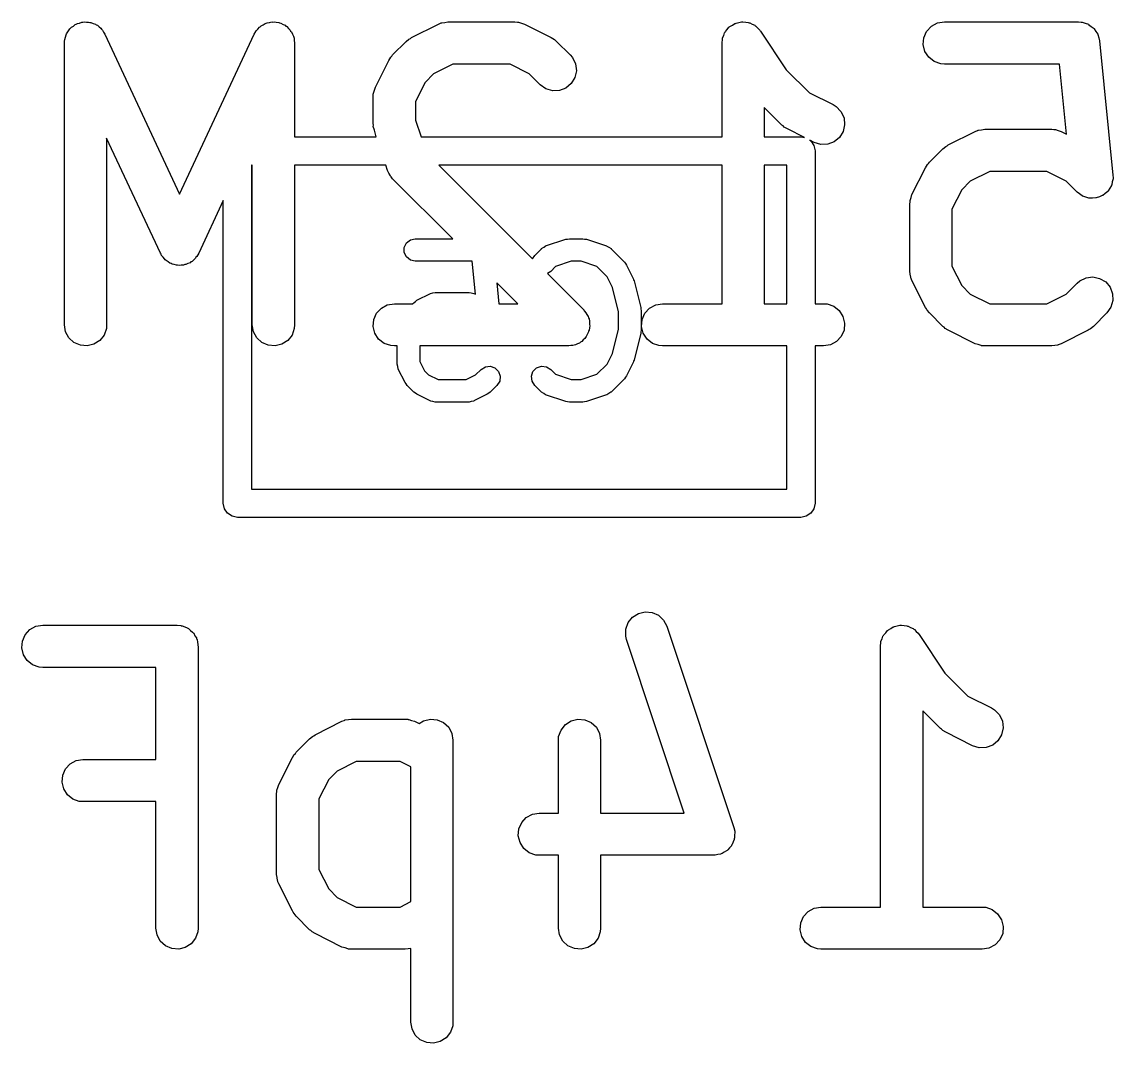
# Model space of a CAD drawing. Extents: x 112 to 157.4, y -89.4 to -52.4.
# Drawn here: x 116.335 to 120.208, y -83.141 to -79.517 of the extents above; entities that cross this region are included whole.
import ezdxf

# ---------------------------------------------------------------- set-up
doc = ezdxf.new("R2010")
doc.units = 0
doc.layers.add('BLACK', color=7, linetype='CONTINUOUS')

msp = doc.modelspace()

# ---------------------------------------------------------------- linework, layer by layer
at = {"layer": 'BLACK', "linetype": 'CONTINUOUS'}
for p, q in [((116.496, -79.5557), (116.501, -79.5491)), ((116.501, -79.5491), (116.505, -79.542)), ((116.505, -79.542), (116.508, -79.5395)), ((116.508, -79.5395), (116.511, -79.5363)), ((116.511, -79.5363), (116.518, -79.5318)), ((116.518, -79.5318), (116.524, -79.5266)), ((116.524, -79.5266), (116.528, -79.5252)), ((116.528, -79.5252), (116.532, -79.523)), ((116.532, -79.523), (116.54, -79.521)), ((116.54, -79.521), (116.548, -79.5181)), ((116.548, -79.5181), (116.552, -79.518)), ((116.552, -79.518), (116.556, -79.5171)), ((116.556, -79.5171), (116.564, -79.5178)), ((116.564, -79.5178), (116.572, -79.5176)), ((116.572, -79.5176), (116.576, -79.5188)), ((116.576, -79.5188), (116.58, -79.5192)), ((116.58, -79.5192), (116.588, -79.5226)), ((116.588, -79.5226), (116.596, -79.5251)), ((116.596, -79.5251), (116.599, -79.5275)), ((116.599, -79.5275), (116.603, -79.5291)), ((116.603, -79.5291), (116.609, -79.5348)), ((116.609, -79.5348), (116.615, -79.5398)), ((116.615, -79.5398), (116.618, -79.5431)), ((116.618, -79.5431), (116.621, -79.5459)), ((116.621, -79.5459), (116.625, -79.5532)), ((117.163, -79.5542), (117.167, -79.5489)), ((117.167, -79.5489), (117.172, -79.5429)), ((117.172, -79.5429), (117.178, -79.5363)), ((117.178, -79.5363), (117.181, -79.5342)), ((117.181, -79.5342), (117.184, -79.5313)), ((117.184, -79.5313), (117.191, -79.5275)), ((117.191, -79.5275), (117.198, -79.523)), ((117.198, -79.523), (117.202, -79.522)), ((117.202, -79.522), (117.206, -79.5202)), ((117.206, -79.5202), (117.214, -79.5191)), ((117.214, -79.5191), (117.222, -79.5171)), ((117.222, -79.5171), (117.226, -79.5174)), ((117.226, -79.5174), (117.23, -79.5168)), ((117.23, -79.5168), (117.238, -79.5185)), ((117.238, -79.5185), (117.247, -79.5192)), ((117.247, -79.5192), (117.25, -79.5208)), ((117.25, -79.5208), (117.254, -79.5216)), ((117.254, -79.5216), (117.262, -79.5258)), ((117.262, -79.5258), (117.269, -79.5291)), ((117.269, -79.5291), (117.272, -79.5319)), ((117.272, -79.5319), (117.276, -79.5339)), ((117.276, -79.5339), (117.281, -79.5402)), ((117.281, -79.5402), (117.287, -79.5459)), ((117.287, -79.5459), (117.289, -79.5494)), ((117.289, -79.5494), (117.292, -79.5524)), ((117.718, -79.5724), (117.814, -79.5247)), ((117.814, -79.5247), (117.821, -79.5217)), ((117.821, -79.5217), (117.823, -79.5209)), ((117.823, -79.5209), (117.824, -79.5207)), ((117.824, -79.5207), (117.826, -79.52)), ((117.826, -79.52), (117.836, -79.5186)), ((117.836, -79.5186), (117.847, -79.5168)), ((117.847, -79.5168), (118.085, -79.5168)), ((118.085, -79.5168), (118.094, -79.5175)), ((118.094, -79.5175), (118.095, -79.5175)), ((118.095, -79.5175), (118.096, -79.5178)), ((118.096, -79.5178), (118.098, -79.5179)), ((118.098, -79.5179), (118.108, -79.5215)), ((118.108, -79.5215), (118.119, -79.5247)), ((118.119, -79.5247), (118.214, -79.5724)), ((118.831, -79.5536), (118.832, -79.5511)), ((118.832, -79.5511), (118.838, -79.5439)), ((118.838, -79.5439), (118.844, -79.5363)), ((118.844, -79.5363), (118.847, -79.5349)), ((118.847, -79.5349), (118.848, -79.5329)), ((118.848, -79.5329), (118.857, -79.5282)), ((118.857, -79.5282), (118.865, -79.523)), ((118.865, -79.523), (118.868, -79.5223)), ((118.868, -79.5223), (118.87, -79.521)), ((118.87, -79.521), (118.879, -79.5194)), ((118.879, -79.5194), (118.889, -79.5171)), ((118.889, -79.5171), (118.892, -79.5173)), ((118.892, -79.5173), (118.894, -79.5168)), ((118.894, -79.5168), (118.904, -79.5183)), ((118.904, -79.5183), (118.913, -79.5192)), ((118.913, -79.5192), (118.916, -79.5203)), ((118.916, -79.5203), (118.919, -79.5207)), ((118.919, -79.5207), (118.927, -79.5252)), ((118.927, -79.5252), (118.936, -79.5291)), ((118.936, -79.5291), (118.938, -79.531)), ((118.938, -79.531), (118.94, -79.5322)), ((118.94, -79.5322), (118.947, -79.5393)), ((118.947, -79.5393), (118.954, -79.5459)), ((118.954, -79.5459), (118.955, -79.5482)), ((118.955, -79.5482), (118.957, -79.5502)), ((118.957, -79.5502), (119.048, -79.6869)), ((119.536, -79.5732), (119.546, -79.5506)), ((119.546, -79.5506), (119.563, -79.5326)), ((119.563, -79.5326), (119.585, -79.5209)), ((119.585, -79.5209), (119.609, -79.5168)), ((119.609, -79.5168), (120.085, -79.5168)), ((120.085, -79.5168), (120.095, -79.5177)), ((120.095, -79.5177), (120.097, -79.5177)), ((120.097, -79.5177), (120.097, -79.5178)), ((120.097, -79.5178), (120.098, -79.5179)), ((120.098, -79.5179), (120.109, -79.5218)), ((120.109, -79.5218), (120.12, -79.5253)), ((120.12, -79.5253), (120.121, -79.5258)), ((120.121, -79.5258), (120.121, -79.5261)), ((120.121, -79.5261), (120.13, -79.5332)), ((120.13, -79.5332), (120.14, -79.5402)), ((120.14, -79.5402), (120.14, -79.5408)), ((120.14, -79.5408), (120.141, -79.5413)), ((120.141, -79.5413), (120.147, -79.551)), ((120.147, -79.551), (120.153, -79.5606)), ((116.486, -79.5918), (116.487, -79.5883)), ((116.487, -79.5851), (116.488, -79.5789)), ((116.487, -79.5869), (116.487, -79.5851)), ((116.487, -79.5883), (116.487, -79.5869)), ((116.488, -79.5789), (116.49, -79.571)), ((116.49, -79.571), (116.492, -79.5629)), ((116.492, -79.5629), (116.494, -79.5595)), ((116.494, -79.5595), (116.496, -79.5557)), ((116.625, -79.5532), (116.629, -79.5601)), ((116.629, -79.5601), (116.895, -80.1288)), ((116.895, -80.1288), (117.16, -79.5601)), ((117.16, -79.5601), (117.162, -79.557)), ((117.162, -79.5557), (117.163, -79.5542)), ((117.162, -79.557), (117.162, -79.5557)), ((117.292, -79.5524), (117.295, -79.5602)), ((117.295, -79.5602), (117.299, -79.5675)), ((117.299, -79.5675), (117.3, -79.5715)), ((117.3, -79.5715), (117.301, -79.5752)), ((117.301, -79.5752), (117.302, -79.5836)), ((117.302, -79.5836), (117.303, -79.5918)), ((117.651, -79.634), (117.699, -79.5864)), ((117.699, -79.5864), (117.709, -79.5781)), ((117.709, -79.5781), (117.714, -79.5757)), ((117.714, -79.5757), (117.718, -79.5724)), ((118.214, -79.5724), (118.225, -79.5791)), ((118.225, -79.5791), (118.229, -79.5832)), ((118.229, -79.5832), (118.233, -79.5864)), ((118.233, -79.5864), (118.281, -79.634)), ((118.82, -79.5918), (118.821, -79.5789)), ((118.821, -79.5789), (118.822, -79.5764)), ((118.822, -79.5737), (118.826, -79.5648)), ((118.822, -79.5764), (118.822, -79.5737)), ((118.826, -79.5648), (118.829, -79.5557)), ((118.829, -79.5557), (118.831, -79.5536)), ((119.534, -79.5977), (119.536, -79.5732)), ((120.153, -79.5606), (120.154, -79.5614)), ((120.154, -79.5614), (120.154, -79.562)), ((120.154, -79.562), (120.157, -79.5732)), ((120.157, -79.5732), (120.16, -79.5844)), ((120.16, -79.5844), (120.207, -80.0605)), ((116.486, -80.5918), (116.486, -79.5918)), ((117.303, -79.5918), (117.303, -79.925)), ((118.82, -79.925), (118.82, -79.5918)), ((119.54, -79.6216), (119.534, -79.5977)), ((119.554, -79.6423), (119.54, -79.6216)), ((117.59, -79.7488), (117.637, -79.6535)), ((117.637, -79.6535), (117.644, -79.6425)), ((117.644, -79.6425), (117.648, -79.6386)), ((117.648, -79.6386), (117.651, -79.634)), ((117.865, -79.6668), (117.796, -79.7011)), ((118.068, -79.6668), (117.865, -79.6668)), ((118.136, -79.7011), (118.068, -79.6668)), ((118.281, -79.634), (118.289, -79.6439)), ((118.289, -79.6439), (118.3, -79.6661)), ((118.3, -79.6661), (118.303, -79.6906)), ((119.573, -79.6575), (119.554, -79.6423)), ((119.596, -79.6657), (119.573, -79.6575)), ((119.609, -79.6668), (119.596, -79.6657)), ((120.017, -79.6668), (119.609, -79.6668)), ((120.042, -79.915), (120.017, -79.6668)), ((117.796, -79.7011), (117.766, -79.7315)), ((118.175, -79.7401), (118.136, -79.7011)), ((118.303, -79.6906), (118.298, -79.7147)), ((119.048, -79.6869), (119.13, -79.7683)), ((117.766, -79.7315), (117.732, -79.8)), ((118.195, -79.7544), (118.175, -79.7401)), ((118.285, -79.7358), (118.266, -79.7516)), ((118.298, -79.7147), (118.285, -79.7358)), ((117.582, -79.7723), (117.583, -79.7714)), ((117.582, -79.774), (117.582, -79.7723)), ((117.582, -79.7823), (117.582, -79.774)), ((117.582, -79.8775), (117.582, -79.7823)), ((117.583, -79.7694), (117.586, -79.7591)), ((117.583, -79.7714), (117.583, -79.7694)), ((117.586, -79.7591), (117.59, -79.7488)), ((118.219, -79.7615), (118.195, -79.7544)), ((118.243, -79.7605), (118.219, -79.7615)), ((118.266, -79.7516), (118.243, -79.7605)), ((119.13, -79.7683), (119.214, -79.8105)), ((117.732, -79.8), (117.732, -79.8654)), ((119.032, -79.8829), (118.97, -79.8205)), ((118.97, -79.8205), (118.97, -79.925)), ((119.214, -79.8105), (119.225, -79.8172)), ((119.225, -79.8172), (119.242, -79.8349)), ((119.242, -79.8349), (119.253, -79.8572)), ((119.253, -79.8572), (119.255, -79.8817)), ((117.583, -79.8831), (117.582, -79.8775)), ((117.582, -79.8887), (117.583, -79.8831)), ((117.586, -79.9013), (117.582, -79.8887)), ((117.732, -79.8654), (117.752, -79.925)), ((119.037, -79.8862), (119.032, -79.8829)), ((119.041, -79.8902), (119.037, -79.8862)), ((119.052, -79.897), (119.041, -79.8902)), ((119.113, -79.9275), (119.052, -79.897)), ((119.255, -79.8817), (119.25, -79.9057)), ((119.73, -79.9009), (119.741, -79.8996)), ((119.741, -79.8996), (119.752, -79.8978)), ((119.752, -79.8978), (119.99, -79.8978)), ((119.99, -79.8978), (119.998, -79.8985)), ((119.998, -79.8985), (120, -79.8984)), ((120, -79.8984), (120.001, -79.8987)), ((120.001, -79.8987), (120.003, -79.8989)), ((120.003, -79.8989), (120.013, -79.9025)), ((116.827, -80.3378), (116.636, -79.9299)), ((116.636, -79.9299), (116.636, -80.5918)), ((117.303, -79.925), (117.593, -79.925)), ((117.593, -79.925), (117.586, -79.9013)), ((117.752, -79.925), (118.82, -79.925)), ((118.97, -79.925), (119.1, -79.925)), ((119.1, -79.925), (119.113, -79.9275)), ((119.147, -79.9446), (119.131, -79.9364)), ((119.131, -79.9364), (119.135, -79.9396)), ((119.237, -79.9267), (119.218, -79.9424)), ((119.25, -79.9057), (119.237, -79.9267)), ((119.623, -79.9533), (119.718, -79.9057)), ((119.718, -79.9057), (119.726, -79.9026)), ((119.726, -79.9026), (119.728, -79.9018)), ((119.728, -79.9018), (119.729, -79.9017)), ((119.729, -79.9017), (119.73, -79.9009)), ((120.013, -79.9025), (120.024, -79.9057)), ((120.024, -79.9057), (120.042, -79.915)), ((119.135, -79.9396), (119.146, -79.9559)), ((119.146, -79.9559), (119.15, -79.975)), ((119.17, -79.9519), (119.147, -79.9446)), ((119.15, -79.975), (119.15, -80.5168)), ((119.195, -79.9511), (119.17, -79.9519)), ((119.218, -79.9424), (119.195, -79.9511)), ((119.556, -80.015), (119.604, -79.9674)), ((119.604, -79.9674), (119.614, -79.959)), ((119.614, -79.959), (119.619, -79.9566)), ((119.619, -79.9566), (119.623, -79.9533)), ((119.553, -80.0195), (119.556, -80.015)), ((117.153, -80.025), (117.15, -80.025)), ((117.15, -80.025), (117.15, -81.175)), ((117.153, -80.5918), (117.153, -80.025)), ((117.627, -80.025), (117.303, -80.025)), ((117.303, -80.025), (117.303, -80.5918)), ((117.633, -80.0441), (117.627, -80.025)), ((117.638, -80.0537), (117.633, -80.0441)), ((117.643, -80.0635), (117.638, -80.0537)), ((117.815, -80.025), (118.147, -80.3575)), ((118.82, -80.025), (117.815, -80.025)), ((118.82, -80.5168), (118.82, -80.025)), ((118.97, -80.025), (118.97, -80.5168)), ((119.05, -80.025), (118.97, -80.025)), ((119.05, -80.5168), (119.05, -80.025)), ((119.494, -80.1297), (119.542, -80.0345)), ((119.542, -80.0345), (119.549, -80.0234)), ((119.549, -80.0234), (119.553, -80.0195)), ((119.77, -80.0478), (119.701, -80.082)), ((119.972, -80.0478), (119.77, -80.0478)), ((120.041, -80.082), (119.972, -80.0478)), ((117.644, -80.0651), (117.643, -80.0635)), ((117.645, -80.0659), (117.644, -80.0651)), ((117.646, -80.067), (117.645, -80.0659)), ((117.651, -80.0734), (117.646, -80.067)), ((117.864, -80.2862), (117.651, -80.0734)), ((119.701, -80.082), (119.671, -80.1124)), ((120.08, -80.121), (120.041, -80.082)), ((120.205, -80.0845), (120.203, -80.0956)), ((120.208, -80.0735), (120.205, -80.0845)), ((120.207, -80.0605), (120.208, -80.0702)), ((120.208, -80.0702), (120.208, -80.0715)), ((120.208, -80.0715), (120.208, -80.0722)), ((120.208, -80.0722), (120.208, -80.0735)), ((119.491, -80.1401), (119.494, -80.1297)), ((119.671, -80.1124), (119.636, -80.181)), ((120.089, -80.1276), (120.08, -80.121)), ((120.098, -80.1345), (120.089, -80.1276)), ((120.18, -80.1253), (120.171, -80.1326)), ((120.189, -80.1182), (120.18, -80.1253)), ((120.19, -80.1167), (120.189, -80.1174)), ((120.189, -80.1174), (120.189, -80.1182)), ((120.196, -80.107), (120.19, -80.1167)), ((120.202, -80.0974), (120.196, -80.107)), ((120.203, -80.0956), (120.202, -80.0965)), ((120.202, -80.0965), (120.202, -80.0974)), ((117.05, -80.1508), (116.963, -80.3378)), ((117.05, -81.225), (117.05, -80.1508)), ((119.486, -80.1632), (119.487, -80.1549)), ((119.486, -80.4013), (119.486, -80.1632)), ((119.487, -80.1524), (119.488, -80.1504)), ((119.487, -80.1532), (119.487, -80.1524)), ((119.487, -80.1549), (119.487, -80.1532)), ((119.488, -80.1504), (119.491, -80.1401)), ((120.099, -80.1348), (120.098, -80.1345)), ((120.1, -80.1354), (120.099, -80.1348)), ((120.111, -80.1386), (120.1, -80.1354)), ((120.122, -80.1422), (120.111, -80.1386)), ((120.123, -80.1424), (120.122, -80.1421)), ((120.122, -80.1421), (120.122, -80.1422)), ((120.135, -80.142), (120.123, -80.1424)), ((120.146, -80.1418), (120.135, -80.142)), ((120.147, -80.1415), (120.146, -80.1418)), ((120.148, -80.1415), (120.147, -80.1415)), ((120.159, -80.1374), (120.148, -80.1415)), ((120.169, -80.1335), (120.159, -80.1374)), ((120.17, -80.1329), (120.169, -80.1335)), ((120.171, -80.1326), (120.17, -80.1329)), ((119.636, -80.181), (119.636, -80.3836)), ((117.714, -80.2901), (117.731, -80.2862)), ((117.731, -80.2862), (117.864, -80.2862)), ((118.272, -80.2876), (118.279, -80.2862)), ((118.279, -80.2862), (118.326, -80.2862)), ((118.326, -80.2862), (118.332, -80.2876)), ((117.692, -80.3173), (117.7, -80.3012)), ((117.692, -80.3351), (117.692, -80.3173)), ((117.7, -80.3012), (117.714, -80.2901)), ((118.155, -80.3455), (118.179, -80.3217)), ((118.179, -80.3213), (118.187, -80.3168)), ((118.179, -80.3215), (118.179, -80.3213)), ((118.179, -80.3217), (118.179, -80.3215)), ((118.187, -80.3168), (118.194, -80.3122)), ((118.194, -80.3121), (118.266, -80.2882)), ((118.194, -80.3122), (118.194, -80.3121)), ((118.194, -80.3122), (118.194, -80.3122)), ((118.266, -80.2882), (118.272, -80.2876)), ((118.332, -80.2876), (118.339, -80.2882)), ((118.339, -80.2882), (118.41, -80.3121)), ((118.41, -80.3121), (118.411, -80.3122)), ((118.411, -80.3122), (118.411, -80.3122)), ((118.411, -80.3122), (118.418, -80.3168)), ((118.418, -80.3168), (118.426, -80.3213)), ((118.426, -80.3213), (118.426, -80.3216)), ((118.426, -80.3216), (118.426, -80.3217)), ((118.426, -80.3217), (118.474, -80.3694)), ((116.829, -80.3414), (116.827, -80.3378)), ((116.831, -80.3455), (116.829, -80.3414)), ((116.836, -80.3515), (116.831, -80.3455)), ((116.841, -80.3581), (116.836, -80.3515)), ((116.844, -80.3607), (116.841, -80.3581)), ((116.847, -80.364), (116.844, -80.3607)), ((116.854, -80.368), (116.847, -80.364)), ((116.945, -80.3609), (116.939, -80.3666)), ((116.951, -80.3559), (116.945, -80.3609)), ((116.953, -80.3522), (116.951, -80.3559)), ((116.956, -80.349), (116.953, -80.3522)), ((116.963, -80.3378), (116.956, -80.349)), ((117.7, -80.3511), (117.692, -80.3351)), ((117.714, -80.3622), (117.7, -80.3511)), ((117.731, -80.3662), (117.714, -80.3622)), ((118.147, -80.3575), (118.155, -80.3455)), ((116.86, -80.3728), (116.854, -80.368)), ((116.865, -80.3742), (116.86, -80.3728)), ((116.868, -80.3764), (116.865, -80.3742)), ((116.876, -80.3779), (116.868, -80.3764)), ((116.884, -80.3803), (116.876, -80.3779)), ((116.888, -80.3802), (116.884, -80.3803)), ((116.893, -80.3811), (116.888, -80.3802)), ((116.901, -80.38), (116.893, -80.3811)), ((116.909, -80.3798), (116.901, -80.38)), ((116.913, -80.3783), (116.909, -80.3798)), ((116.917, -80.3777), (116.913, -80.3783)), ((116.924, -80.3741), (116.917, -80.3777)), ((116.932, -80.3714), (116.924, -80.3741)), ((116.935, -80.3686), (116.932, -80.3714)), ((116.939, -80.3666), (116.935, -80.3686)), ((117.933, -80.3662), (117.731, -80.3662)), ((117.945, -80.4835), (117.933, -80.3662)), ((118.212, -80.4021), (118.2, -80.4096)), ((118.229, -80.385), (118.212, -80.4021)), ((118.285, -80.3662), (118.229, -80.385)), ((118.32, -80.3662), (118.285, -80.3662)), ((118.376, -80.385), (118.32, -80.3662)), ((118.412, -80.4213), (118.376, -80.385)), ((118.474, -80.3694), (118.477, -80.3748)), ((118.477, -80.3748), (118.481, -80.3797)), ((118.481, -80.3797), (118.505, -80.4274)), ((119.488, -80.4121), (119.486, -80.4013)), ((119.636, -80.3836), (119.671, -80.4522)), ((118.2, -80.4096), (118.329, -80.5388)), ((118.431, -80.4592), (118.412, -80.4213)), ((118.505, -80.4274), (118.506, -80.4316)), ((118.506, -80.4316), (118.508, -80.4355)), ((118.508, -80.4355), (118.532, -80.5308)), ((119.49, -80.4229), (119.488, -80.4121)), ((119.49, -80.4247), (119.49, -80.4229)), ((119.49, -80.4256), (119.49, -80.4247)), ((119.491, -80.4271), (119.49, -80.4256)), ((119.494, -80.4349), (119.491, -80.4271)), ((119.542, -80.5301), (119.494, -80.4349)), ((120.08, -80.4436), (120.09, -80.4352)), ((120.09, -80.4352), (120.112, -80.4246)), ((120.112, -80.4246), (120.136, -80.4217)), ((120.136, -80.4217), (120.16, -80.4269)), ((120.16, -80.4269), (120.182, -80.4396)), ((120.182, -80.4396), (120.197, -80.4584)), ((117.737, -80.5047), (117.785, -80.4809)), ((117.785, -80.4806), (117.793, -80.4787)), ((117.785, -80.4808), (117.785, -80.4806)), ((117.785, -80.4809), (117.785, -80.4808)), ((117.793, -80.4787), (117.802, -80.4767)), ((117.802, -80.4767), (117.802, -80.4767)), ((117.802, -80.4767), (117.802, -80.4767)), ((117.802, -80.4767), (117.921, -80.4767)), ((117.921, -80.4767), (117.922, -80.4767)), ((117.922, -80.4767), (117.922, -80.4767)), ((117.922, -80.4767), (117.93, -80.4787)), ((117.93, -80.4787), (117.939, -80.4807)), ((117.939, -80.4807), (117.939, -80.4808)), ((117.939, -80.4808), (117.939, -80.4809)), ((117.939, -80.4809), (117.945, -80.4835)), ((118.095, -80.5168), (118.021, -80.4431)), ((118.021, -80.4431), (118.028, -80.5168)), ((118.453, -80.5454), (118.431, -80.4592)), ((119.671, -80.4522), (119.701, -80.4826)), ((120.041, -80.4826), (120.08, -80.4436)), ((120.197, -80.4584), (120.206, -80.4814)), ((117.632, -80.5209), (117.657, -80.5168)), ((117.657, -80.5168), (117.722, -80.5168)), ((117.722, -80.5168), (117.727, -80.5121)), ((117.727, -80.5121), (117.732, -80.5088)), ((117.732, -80.5088), (117.737, -80.5047)), ((118.028, -80.5168), (118.095, -80.5168)), ((118.585, -80.5209), (118.609, -80.5168)), ((118.609, -80.5168), (118.82, -80.5168)), ((118.97, -80.5168), (119.05, -80.5168)), ((119.15, -80.5168), (119.18, -80.5168)), ((119.18, -80.5168), (119.193, -80.5179)), ((119.193, -80.5179), (119.217, -80.5261)), ((119.701, -80.4826), (119.77, -80.5168)), ((119.77, -80.5168), (119.972, -80.5168)), ((119.972, -80.5168), (120.041, -80.4826)), ((120.207, -80.506), (120.2, -80.5296)), ((120.206, -80.4814), (120.207, -80.506)), ((117.584, -80.5732), (117.594, -80.5506)), ((117.594, -80.5506), (117.611, -80.5326)), ((117.611, -80.5326), (117.632, -80.5209)), ((118.329, -80.5388), (118.33, -80.5407)), ((118.33, -80.5407), (118.331, -80.5413)), ((118.331, -80.5413), (118.332, -80.5428)), ((118.332, -80.5428), (118.337, -80.5487)), ((118.337, -80.5487), (118.34, -80.5556)), ((118.34, -80.5556), (118.345, -80.562)), ((118.453, -80.607), (118.453, -80.5454)), ((118.532, -80.5308), (118.532, -80.5357)), ((118.532, -80.5357), (118.533, -80.5405)), ((118.533, -80.5405), (118.533, -80.612)), ((118.536, -80.5732), (118.546, -80.5506)), ((118.546, -80.5506), (118.563, -80.5326)), ((118.563, -80.5326), (118.585, -80.5209)), ((119.217, -80.5261), (119.236, -80.5413)), ((119.236, -80.5413), (119.249, -80.562)), ((119.545, -80.5347), (119.542, -80.5301)), ((119.548, -80.5397), (119.545, -80.5347)), ((119.556, -80.5496), (119.548, -80.5397)), ((119.604, -80.5972), (119.556, -80.5496)), ((120.186, -80.5496), (120.138, -80.5972)), ((120.2, -80.5296), (120.186, -80.5496)), ((116.49, -80.6161), (116.486, -80.5918)), ((116.636, -80.5918), (116.635, -80.6047)), ((117.157, -80.6161), (117.153, -80.5918)), ((117.303, -80.5918), (117.302, -80.6047)), ((117.582, -80.5977), (117.584, -80.5732)), ((118.345, -80.562), (118.346, -80.5666)), ((118.346, -80.5666), (118.348, -80.5709)), ((118.348, -80.5709), (118.349, -80.5785)), ((118.349, -80.5785), (118.35, -80.5859)), ((118.351, -80.5954), (118.349, -80.6028)), ((118.35, -80.5859), (118.35, -80.5907)), ((118.35, -80.5907), (118.351, -80.5954)), ((118.534, -80.5977), (118.536, -80.5732)), ((119.249, -80.562), (119.255, -80.5859)), ((119.255, -80.5859), (119.253, -80.6105)), ((116.502, -80.6378), (116.49, -80.6161)), ((116.627, -80.628), (116.612, -80.6473)), ((116.635, -80.6047), (116.627, -80.628)), ((117.169, -80.6378), (117.157, -80.6161)), ((117.294, -80.628), (117.279, -80.6473)), ((117.302, -80.6047), (117.294, -80.628)), ((117.588, -80.6216), (117.582, -80.5977)), ((117.601, -80.6423), (117.588, -80.6216)), ((118.338, -80.633), (118.335, -80.6365)), ((118.341, -80.626), (118.338, -80.633)), ((118.345, -80.6194), (118.341, -80.626)), ((118.346, -80.6148), (118.345, -80.6194)), ((118.348, -80.6105), (118.346, -80.6148)), ((118.349, -80.6028), (118.348, -80.6105)), ((118.431, -80.6932), (118.453, -80.607)), ((118.532, -80.6216), (118.508, -80.7169)), ((118.533, -80.612), (118.532, -80.6167)), ((118.532, -80.6167), (118.532, -80.6216)), ((118.54, -80.6216), (118.534, -80.5977)), ((118.554, -80.6423), (118.54, -80.6216)), ((119.243, -80.633), (119.226, -80.6511)), ((119.253, -80.6105), (119.243, -80.633)), ((119.608, -80.6005), (119.604, -80.5972)), ((119.612, -80.6045), (119.608, -80.6005)), ((119.623, -80.6113), (119.612, -80.6045)), ((119.718, -80.6589), (119.623, -80.6113)), ((120.119, -80.6113), (120.024, -80.6589)), ((120.123, -80.608), (120.119, -80.6113)), ((120.128, -80.6056), (120.123, -80.608)), ((120.138, -80.5972), (120.128, -80.6056)), ((116.52, -80.6545), (116.502, -80.6378)), ((116.543, -80.6645), (116.52, -80.6545)), ((116.567, -80.6666), (116.543, -80.6645)), ((116.591, -80.6607), (116.567, -80.6666)), ((116.612, -80.6473), (116.591, -80.6607)), ((117.187, -80.6545), (117.169, -80.6378)), ((117.209, -80.6645), (117.187, -80.6545)), ((117.234, -80.6666), (117.209, -80.6645)), ((117.258, -80.6607), (117.234, -80.6666)), ((117.279, -80.6473), (117.258, -80.6607)), ((117.621, -80.6575), (117.601, -80.6423)), ((117.644, -80.6657), (117.621, -80.6575)), ((117.657, -80.6668), (117.644, -80.6657)), ((117.667, -80.6668), (117.657, -80.6668)), ((117.667, -80.731), (117.667, -80.6668)), ((118.276, -80.6668), (117.747, -80.6668)), ((117.747, -80.6668), (117.747, -80.7215)), ((118.283, -80.6656), (118.276, -80.6668)), ((118.291, -80.6653), (118.283, -80.6656)), ((118.295, -80.6636), (118.291, -80.6653)), ((118.3, -80.6628), (118.295, -80.6636)), ((118.307, -80.6591), (118.3, -80.6628)), ((118.314, -80.6564), (118.307, -80.6591)), ((118.318, -80.6533), (118.314, -80.6564)), ((118.322, -80.6511), (118.318, -80.6533)), ((118.327, -80.6455), (118.322, -80.6511)), ((118.333, -80.6405), (118.327, -80.6455)), ((118.335, -80.6365), (118.333, -80.6405)), ((118.573, -80.6575), (118.554, -80.6423)), ((118.596, -80.6657), (118.573, -80.6575)), ((118.609, -80.6668), (118.596, -80.6657)), ((119.05, -80.6668), (118.609, -80.6668)), ((119.05, -81.175), (119.05, -80.6668)), ((119.18, -80.6668), (119.15, -80.6668)), ((119.15, -80.6668), (119.15, -81.225)), ((119.205, -80.6628), (119.18, -80.6668)), ((119.226, -80.6511), (119.205, -80.6628)), ((119.729, -80.6621), (119.718, -80.6589)), ((119.739, -80.6657), (119.729, -80.6621)), ((119.741, -80.6659), (119.739, -80.6657)), ((119.742, -80.6662), (119.741, -80.6659)), ((119.744, -80.6661), (119.742, -80.6662)), ((119.752, -80.6668), (119.744, -80.6661)), ((119.99, -80.6668), (119.752, -80.6668)), ((120.001, -80.665), (119.99, -80.6668)), ((120.011, -80.6637), (120.001, -80.665)), ((120.013, -80.6629), (120.011, -80.6637)), ((120.014, -80.6628), (120.013, -80.6629)), ((120.016, -80.662), (120.014, -80.6628)), ((120.024, -80.6589), (120.016, -80.662)), ((118.412, -80.7311), (118.431, -80.6932)), ((117.667, -80.7312), (117.667, -80.731)), ((117.667, -80.7315), (117.667, -80.7312)), ((117.669, -80.7399), (117.667, -80.7315)), ((117.671, -80.7483), (117.669, -80.7399)), ((117.671, -80.7485), (117.671, -80.7483)), ((117.671, -80.7488), (117.671, -80.7485)), ((117.695, -80.7965), (117.671, -80.7488)), ((117.747, -80.7215), (117.764, -80.7549)), ((117.945, -80.7695), (117.965, -80.7502)), ((117.965, -80.7502), (117.98, -80.7408)), ((117.98, -80.7408), (117.997, -80.7388)), ((117.997, -80.7388), (118.014, -80.7447)), ((118.014, -80.7447), (118.027, -80.7573)), ((118.149, -80.7573), (118.162, -80.7447)), ((118.162, -80.7447), (118.179, -80.7388)), ((118.179, -80.7388), (118.197, -80.7408)), ((118.197, -80.7408), (118.212, -80.7503)), ((118.212, -80.7503), (118.229, -80.7674)), ((118.376, -80.7674), (118.412, -80.7311)), ((118.505, -80.725), (118.481, -80.7727)), ((118.506, -80.7208), (118.505, -80.725)), ((118.508, -80.7169), (118.506, -80.7208)), ((117.764, -80.7549), (117.778, -80.7695)), ((117.778, -80.7695), (117.812, -80.7862)), ((117.812, -80.7862), (117.912, -80.7862)), ((117.912, -80.7862), (117.945, -80.7695)), ((118.027, -80.7573), (118.033, -80.7741)), ((118.033, -80.7741), (118.031, -80.7918)), ((118.144, -80.774), (118.149, -80.7573)), ((118.146, -80.7917), (118.144, -80.774)), ((118.229, -80.7674), (118.285, -80.7862)), ((118.285, -80.7862), (118.32, -80.7862)), ((118.32, -80.7862), (118.376, -80.7674)), ((118.474, -80.783), (118.426, -80.8307)), ((118.477, -80.7776), (118.474, -80.783)), ((118.481, -80.7727), (118.477, -80.7776)), ((117.699, -80.8014), (117.695, -80.7965)), ((117.703, -80.8068), (117.699, -80.8014)), ((117.726, -80.8307), (117.703, -80.8068)), ((118.021, -80.8069), (117.997, -80.8307)), ((118.031, -80.7918), (118.021, -80.8069)), ((118.155, -80.8068), (118.146, -80.7917)), ((118.179, -80.8307), (118.155, -80.8068)), ((117.732, -80.8341), (117.726, -80.8307)), ((117.737, -80.8381), (117.732, -80.8341)), ((117.784, -80.862), (117.737, -80.8381)), ((117.785, -80.862), (117.784, -80.862)), ((117.785, -80.8622), (117.785, -80.862)), ((117.793, -80.8641), (117.785, -80.8622)), ((117.802, -80.8662), (117.793, -80.8641)), ((117.802, -80.8662), (117.802, -80.8661)), ((117.802, -80.8661), (117.802, -80.8662)), ((117.921, -80.8662), (117.802, -80.8662)), ((117.922, -80.8661), (117.921, -80.8662)), ((117.93, -80.8641), (117.922, -80.8662)), ((117.922, -80.8662), (117.922, -80.8661)), ((117.939, -80.8622), (117.93, -80.8641)), ((117.987, -80.8382), (117.939, -80.862)), ((117.939, -80.862), (117.939, -80.8621)), ((117.939, -80.8621), (117.939, -80.8622)), ((117.992, -80.8341), (117.987, -80.8382)), ((117.997, -80.8307), (117.992, -80.8341)), ((118.179, -80.8308), (118.179, -80.8307)), ((118.179, -80.831), (118.179, -80.8308)), ((118.187, -80.8356), (118.179, -80.831)), ((118.194, -80.8401), (118.187, -80.8356)), ((118.194, -80.8402), (118.194, -80.8401)), ((118.194, -80.8403), (118.194, -80.8402)), ((118.266, -80.8641), (118.194, -80.8403)), ((118.272, -80.8648), (118.266, -80.8641)), ((118.279, -80.8662), (118.272, -80.8648)), ((118.326, -80.8662), (118.279, -80.8662)), ((118.332, -80.8648), (118.326, -80.8662)), ((118.339, -80.8642), (118.332, -80.8648)), ((118.41, -80.8403), (118.339, -80.8642)), ((118.411, -80.8402), (118.41, -80.8403)), ((118.418, -80.8356), (118.411, -80.8402)), ((118.411, -80.8402), (118.411, -80.8402)), ((118.425, -80.8311), (118.418, -80.8356)), ((118.426, -80.8309), (118.425, -80.8311)), ((118.426, -80.8307), (118.426, -80.8309)), ((117.15, -81.175), (119.05, -81.175)), ((117.054, -81.2441), (117.05, -81.225)), ((117.065, -81.2604), (117.054, -81.2441)), ((119.146, -81.2441), (119.135, -81.2604)), ((119.15, -81.225), (119.146, -81.2441)), ((117.081, -81.2712), (117.065, -81.2604)), ((117.1, -81.275), (117.081, -81.2712)), ((119.1, -81.275), (117.1, -81.275)), ((119.119, -81.2712), (119.1, -81.275)), ((119.135, -81.2604), (119.119, -81.2712)), ((118.487, -81.6481), (118.502, -81.6289)), ((118.502, -81.6289), (118.523, -81.6157)), ((118.523, -81.6157), (118.547, -81.6099)), ((118.547, -81.6099), (118.572, -81.6123)), ((118.572, -81.6123), (118.594, -81.6224)), ((118.594, -81.6224), (118.612, -81.6393)), ((118.612, -81.6393), (118.624, -81.661)), ((116.347, -81.6912), (116.364, -81.6731)), ((116.364, -81.6731), (116.385, -81.6614)), ((116.385, -81.6614), (116.41, -81.6574)), ((116.41, -81.6574), (116.886, -81.6574)), ((116.886, -81.6574), (116.899, -81.6585)), ((116.899, -81.6585), (116.901, -81.6595)), ((116.901, -81.6595), (116.904, -81.6597)), ((116.904, -81.6597), (116.913, -81.6635)), ((116.913, -81.6635), (116.922, -81.6667)), ((116.922, -81.6667), (116.924, -81.6685)), ((116.924, -81.6685), (116.927, -81.6697)), ((116.927, -81.6697), (116.934, -81.6761)), ((116.934, -81.6761), (116.941, -81.6819)), ((118.478, -81.6959), (118.479, -81.6713)), ((118.479, -81.6713), (118.487, -81.6481)), ((118.624, -81.661), (118.862, -82.3753)), ((119.401, -81.6845), (119.407, -81.6769)), ((119.407, -81.6769), (119.409, -81.6754)), ((119.409, -81.6754), (119.411, -81.6734)), ((119.411, -81.6734), (119.419, -81.6688)), ((119.419, -81.6688), (119.427, -81.6635)), ((119.427, -81.6635), (119.43, -81.6629)), ((119.43, -81.6629), (119.432, -81.6616)), ((119.432, -81.6616), (119.442, -81.6599)), ((119.442, -81.6599), (119.451, -81.6576)), ((119.451, -81.6576), (119.454, -81.6578)), ((119.454, -81.6578), (119.457, -81.6574)), ((119.457, -81.6574), (119.466, -81.6589)), ((119.466, -81.6589), (119.476, -81.6597)), ((119.476, -81.6597), (119.478, -81.6608)), ((119.478, -81.6608), (119.481, -81.6613)), ((119.481, -81.6613), (119.489, -81.6658)), ((119.489, -81.6658), (119.498, -81.6697)), ((119.498, -81.6697), (119.5, -81.6715)), ((119.5, -81.6715), (119.503, -81.6728)), ((119.503, -81.6728), (119.509, -81.6798)), ((119.509, -81.6798), (119.516, -81.6864)), ((116.335, -81.7383), (116.337, -81.7137)), ((116.337, -81.7137), (116.347, -81.6912)), ((116.941, -81.6819), (116.943, -81.6844)), ((116.943, -81.6844), (116.945, -81.6864)), ((116.945, -81.6864), (116.949, -81.6947)), ((116.949, -81.6947), (116.955, -81.7026)), ((116.955, -81.7026), (116.955, -81.7055)), ((116.955, -81.7055), (116.957, -81.7081)), ((116.957, -81.7081), (116.958, -81.7174)), ((116.958, -81.7174), (116.96, -81.7265)), ((118.481, -81.7085), (118.478, -81.6959)), ((118.686, -82.324), (118.481, -81.7085)), ((119.382, -81.7324), (119.383, -81.7195)), ((119.383, -81.7195), (119.384, -81.7169)), ((119.384, -81.7142), (119.388, -81.7054)), ((119.384, -81.7169), (119.384, -81.7142)), ((119.388, -81.7054), (119.391, -81.6962)), ((119.391, -81.6962), (119.393, -81.6941)), ((119.393, -81.6941), (119.394, -81.6916)), ((119.394, -81.6916), (119.401, -81.6845)), ((119.516, -81.6864), (119.518, -81.6888)), ((119.518, -81.6888), (119.52, -81.6908)), ((119.52, -81.6908), (119.611, -81.8275)), ((116.341, -81.7622), (116.335, -81.7383)), ((116.96, -81.7265), (116.96, -81.7295)), ((116.96, -81.7295), (116.961, -81.7324)), ((116.961, -81.7324), (116.961, -82.7324)), ((119.382, -82.6574), (119.382, -81.7324)), ((116.354, -81.7829), (116.341, -81.7622)), ((116.373, -81.7981), (116.354, -81.7829)), ((116.397, -81.8063), (116.373, -81.7981)), ((116.41, -81.8074), (116.397, -81.8063)), ((116.811, -81.8074), (116.41, -81.8074)), ((116.811, -82.1336), (116.811, -81.8074)), ((119.611, -81.8275), (119.692, -81.9088)), ((119.692, -81.9088), (119.776, -81.951)), ((119.776, -81.951), (119.787, -81.9578)), ((117.494, -81.9925), (117.505, -81.9907)), ((117.505, -81.9907), (117.695, -81.9907)), ((117.695, -81.9907), (117.704, -81.9914)), ((117.704, -81.9914), (117.705, -81.9914)), ((117.705, -81.9914), (117.706, -81.9917)), ((117.761, -81.9969), (117.785, -81.9909)), ((117.785, -81.9909), (117.809, -81.9931)), ((118.284, -81.9969), (118.308, -81.9909)), ((118.308, -81.9909), (118.333, -81.9931)), ((119.595, -82.0235), (119.532, -81.9611)), ((119.532, -81.9611), (119.532, -82.6574)), ((119.787, -81.9578), (119.805, -81.9755)), ((119.805, -81.9755), (119.815, -81.9978)), ((117.376, -82.0463), (117.471, -81.9986)), ((117.471, -81.9986), (117.479, -81.9955)), ((117.479, -81.9955), (117.48, -81.9948)), ((117.48, -81.9948), (117.481, -81.9946)), ((117.481, -81.9946), (117.483, -81.9939)), ((117.483, -81.9939), (117.494, -81.9925)), ((117.706, -81.9917), (117.708, -81.9918)), ((117.708, -81.9918), (117.718, -81.9954)), ((117.718, -81.9954), (117.729, -81.9986)), ((117.729, -81.9986), (117.745, -82.0069)), ((117.745, -82.0069), (117.761, -81.9969)), ((117.809, -81.9931), (117.832, -82.003)), ((117.832, -82.003), (117.85, -82.0197)), ((117.85, -82.0197), (117.861, -82.0414)), ((118.24, -82.0528), (118.249, -82.0296)), ((118.249, -82.0296), (118.264, -82.0102)), ((118.264, -82.0102), (118.284, -81.9969)), ((118.333, -81.9931), (118.355, -82.003)), ((118.355, -82.003), (118.374, -82.0197)), ((118.374, -82.0197), (118.385, -82.0414)), ((119.599, -82.0268), (119.595, -82.0235)), ((119.603, -82.0308), (119.599, -82.0268)), ((119.818, -82.0222), (119.812, -82.0463)), ((119.815, -81.9978), (119.818, -82.0222)), ((117.309, -82.1079), (117.356, -82.0603)), ((117.356, -82.0603), (117.366, -82.052)), ((117.366, -82.052), (117.371, -82.0495)), ((117.371, -82.0495), (117.376, -82.0463)), ((117.861, -82.0414), (117.865, -82.0657)), ((117.865, -82.0657), (117.865, -83.0657)), ((118.239, -82.0657), (118.24, -82.0528)), ((118.239, -82.324), (118.239, -82.0657)), ((118.385, -82.0414), (118.389, -82.0657)), ((118.389, -82.0657), (118.389, -82.324)), ((119.614, -82.0376), (119.603, -82.0308)), ((119.709, -82.0852), (119.614, -82.0376)), ((119.799, -82.0673), (119.781, -82.083)), ((119.812, -82.0463), (119.799, -82.0673)), ((119.733, -82.0924), (119.709, -82.0852)), ((119.757, -82.0917), (119.733, -82.0924)), ((119.781, -82.083), (119.757, -82.0917)), ((116.506, -82.1493), (116.528, -82.1376)), ((116.528, -82.1376), (116.552, -82.1336)), ((116.552, -82.1336), (116.811, -82.1336)), ((117.247, -82.2226), (117.295, -82.1274)), ((117.295, -82.1274), (117.302, -82.1164)), ((117.302, -82.1164), (117.306, -82.1125)), ((117.306, -82.1125), (117.309, -82.1079)), ((117.522, -82.1407), (117.454, -82.175)), ((117.678, -82.1407), (117.522, -82.1407)), ((117.715, -82.1597), (117.678, -82.1407)), ((116.48, -82.1899), (116.49, -82.1674)), ((116.49, -82.1674), (116.506, -82.1493)), ((117.454, -82.175), (117.424, -82.2054)), ((117.715, -82.6384), (117.715, -82.1597)), ((116.478, -82.2145), (116.48, -82.1899)), ((116.484, -82.2384), (116.478, -82.2145)), ((117.244, -82.233), (117.247, -82.2226)), ((117.424, -82.2054), (117.389, -82.2739)), ((116.497, -82.259), (116.484, -82.2384)), ((116.516, -82.2743), (116.497, -82.259)), ((117.239, -82.2562), (117.24, -82.2479)), ((117.239, -82.5419), (117.239, -82.2562)), ((117.24, -82.2433), (117.244, -82.233)), ((117.24, -82.2453), (117.24, -82.2433)), ((117.24, -82.2462), (117.24, -82.2453)), ((117.24, -82.2479), (117.24, -82.2462)), ((116.539, -82.2825), (116.516, -82.2743)), ((116.552, -82.2836), (116.539, -82.2825)), ((116.811, -82.2836), (116.552, -82.2836)), ((116.811, -82.7324), (116.811, -82.2836)), ((117.389, -82.2739), (117.389, -82.5242)), ((118.109, -82.3579), (118.125, -82.3398)), ((118.125, -82.3398), (118.147, -82.3281)), ((118.147, -82.3281), (118.171, -82.324)), ((118.171, -82.324), (118.239, -82.324)), ((118.389, -82.324), (118.686, -82.324)), ((118.099, -82.3804), (118.109, -82.3579)), ((118.862, -82.3753), (118.865, -82.3879)), ((118.097, -82.4049), (118.099, -82.3804)), ((118.103, -82.4288), (118.097, -82.4049)), ((118.864, -82.4125), (118.863, -82.415)), ((118.863, -82.415), (118.863, -82.4177)), ((118.865, -82.3932), (118.864, -82.4028)), ((118.864, -82.4028), (118.864, -82.4125)), ((118.865, -82.3879), (118.865, -82.3906)), ((118.865, -82.3906), (118.865, -82.3932)), ((118.116, -82.4495), (118.103, -82.4288)), ((118.135, -82.4648), (118.116, -82.4495)), ((118.84, -82.4549), (118.838, -82.4564)), ((118.847, -82.4474), (118.84, -82.4549)), ((118.853, -82.4402), (118.847, -82.4474)), ((118.854, -82.4378), (118.853, -82.4402)), ((118.856, -82.4357), (118.854, -82.4378)), ((118.859, -82.4266), (118.856, -82.4357)), ((118.863, -82.4177), (118.859, -82.4266)), ((118.159, -82.4729), (118.135, -82.4648)), ((118.171, -82.474), (118.159, -82.4729)), ((118.239, -82.474), (118.171, -82.474)), ((118.239, -82.7324), (118.239, -82.474)), ((118.79, -82.474), (118.389, -82.474)), ((118.389, -82.474), (118.389, -82.7324)), ((118.793, -82.4736), (118.79, -82.474)), ((118.796, -82.4739), (118.793, -82.4736)), ((118.805, -82.4716), (118.796, -82.4739)), ((118.815, -82.47), (118.805, -82.4716)), ((118.817, -82.4687), (118.815, -82.47)), ((118.82, -82.4681), (118.817, -82.4687)), ((118.828, -82.4629), (118.82, -82.4681)), ((118.836, -82.4583), (118.828, -82.4629)), ((118.838, -82.4564), (118.836, -82.4583)), ((117.389, -82.5242), (117.424, -82.5927)), ((117.241, -82.5526), (117.239, -82.5419)), ((117.242, -82.5634), (117.241, -82.5526)), ((117.243, -82.5653), (117.242, -82.5634)), ((117.243, -82.5662), (117.243, -82.5653)), ((117.244, -82.5677), (117.243, -82.5662)), ((117.247, -82.5754), (117.244, -82.5677)), ((117.295, -82.6707), (117.247, -82.5754)), ((117.424, -82.5927), (117.454, -82.6231)), ((117.454, -82.6231), (117.522, -82.6574)), ((117.678, -82.6574), (117.715, -82.6384)), ((117.298, -82.6752), (117.295, -82.6707)), ((117.301, -82.6803), (117.298, -82.6752)), ((117.309, -82.6902), (117.301, -82.6803)), ((117.522, -82.6574), (117.678, -82.6574)), ((119.109, -82.6912), (119.125, -82.6731)), ((119.125, -82.6731), (119.147, -82.6614)), ((119.147, -82.6614), (119.171, -82.6574)), ((119.171, -82.6574), (119.382, -82.6574)), ((119.532, -82.6574), (119.743, -82.6574)), ((119.743, -82.6574), (119.756, -82.6585)), ((119.756, -82.6585), (119.779, -82.6667)), ((119.779, -82.6667), (119.798, -82.6819)), ((119.798, -82.6819), (119.812, -82.7026)), ((117.356, -82.7378), (117.309, -82.6902)), ((119.097, -82.7383), (119.099, -82.7137)), ((119.099, -82.7137), (119.109, -82.6912)), ((119.812, -82.7026), (119.818, -82.7265)), ((119.818, -82.7265), (119.816, -82.751)), ((116.815, -82.7567), (116.811, -82.7324)), ((116.826, -82.7783), (116.815, -82.7567)), ((116.96, -82.7453), (116.951, -82.7685)), ((116.961, -82.7324), (116.96, -82.7453)), ((117.361, -82.7411), (117.356, -82.7378)), ((117.365, -82.7451), (117.361, -82.7411)), ((117.376, -82.7518), (117.365, -82.7451)), ((117.471, -82.7995), (117.376, -82.7518)), ((118.243, -82.7567), (118.239, -82.7324)), ((118.255, -82.7783), (118.243, -82.7567)), ((118.388, -82.7453), (118.38, -82.7685)), ((118.389, -82.7324), (118.388, -82.7453)), ((119.103, -82.7622), (119.097, -82.7383)), ((119.116, -82.7829), (119.103, -82.7622)), ((119.816, -82.751), (119.806, -82.7736)), ((116.845, -82.7951), (116.826, -82.7783)), ((116.867, -82.805), (116.845, -82.7951)), ((116.915, -82.8012), (116.892, -82.8071)), ((116.936, -82.7879), (116.915, -82.8012)), ((116.951, -82.7685), (116.936, -82.7879)), ((117.482, -82.8027), (117.471, -82.7995)), ((117.492, -82.8063), (117.482, -82.8027)), ((117.715, -82.8044), (117.706, -82.8056)), ((117.715, -83.0657), (117.715, -82.8044)), ((118.273, -82.7951), (118.255, -82.7783)), ((118.296, -82.805), (118.273, -82.7951)), ((118.344, -82.8012), (118.32, -82.8071)), ((118.365, -82.7879), (118.344, -82.8012)), ((118.38, -82.7685), (118.365, -82.7879)), ((119.135, -82.7981), (119.116, -82.7829)), ((119.159, -82.8063), (119.135, -82.7981)), ((119.767, -82.8033), (119.743, -82.8074)), ((119.789, -82.7916), (119.767, -82.8033)), ((119.806, -82.7736), (119.789, -82.7916)), ((116.892, -82.8071), (116.867, -82.805)), ((117.494, -82.8064), (117.492, -82.8063)), ((117.495, -82.8067), (117.494, -82.8064)), ((117.496, -82.8067), (117.495, -82.8067)), ((117.505, -82.8074), (117.496, -82.8067)), ((117.695, -82.8074), (117.505, -82.8074)), ((117.706, -82.8056), (117.695, -82.8074)), ((118.32, -82.8071), (118.296, -82.805)), ((119.171, -82.8074), (119.159, -82.8063)), ((119.743, -82.8074), (119.171, -82.8074)), ((117.72, -83.09), (117.715, -83.0657)), ((117.865, -83.0657), (117.864, -83.0786)), ((117.731, -83.1117), (117.72, -83.09)), ((117.749, -83.1284), (117.731, -83.1117)), ((117.856, -83.1018), (117.841, -83.1212)), ((117.864, -83.0786), (117.856, -83.1018)), ((117.772, -83.1384), (117.749, -83.1284)), ((117.796, -83.1405), (117.772, -83.1384)), ((117.82, -83.1345), (117.796, -83.1405)), ((117.841, -83.1212), (117.82, -83.1345))]:
    msp.add_line(p, q, dxfattribs=at)

doc.saveas('drawing.dxf')
